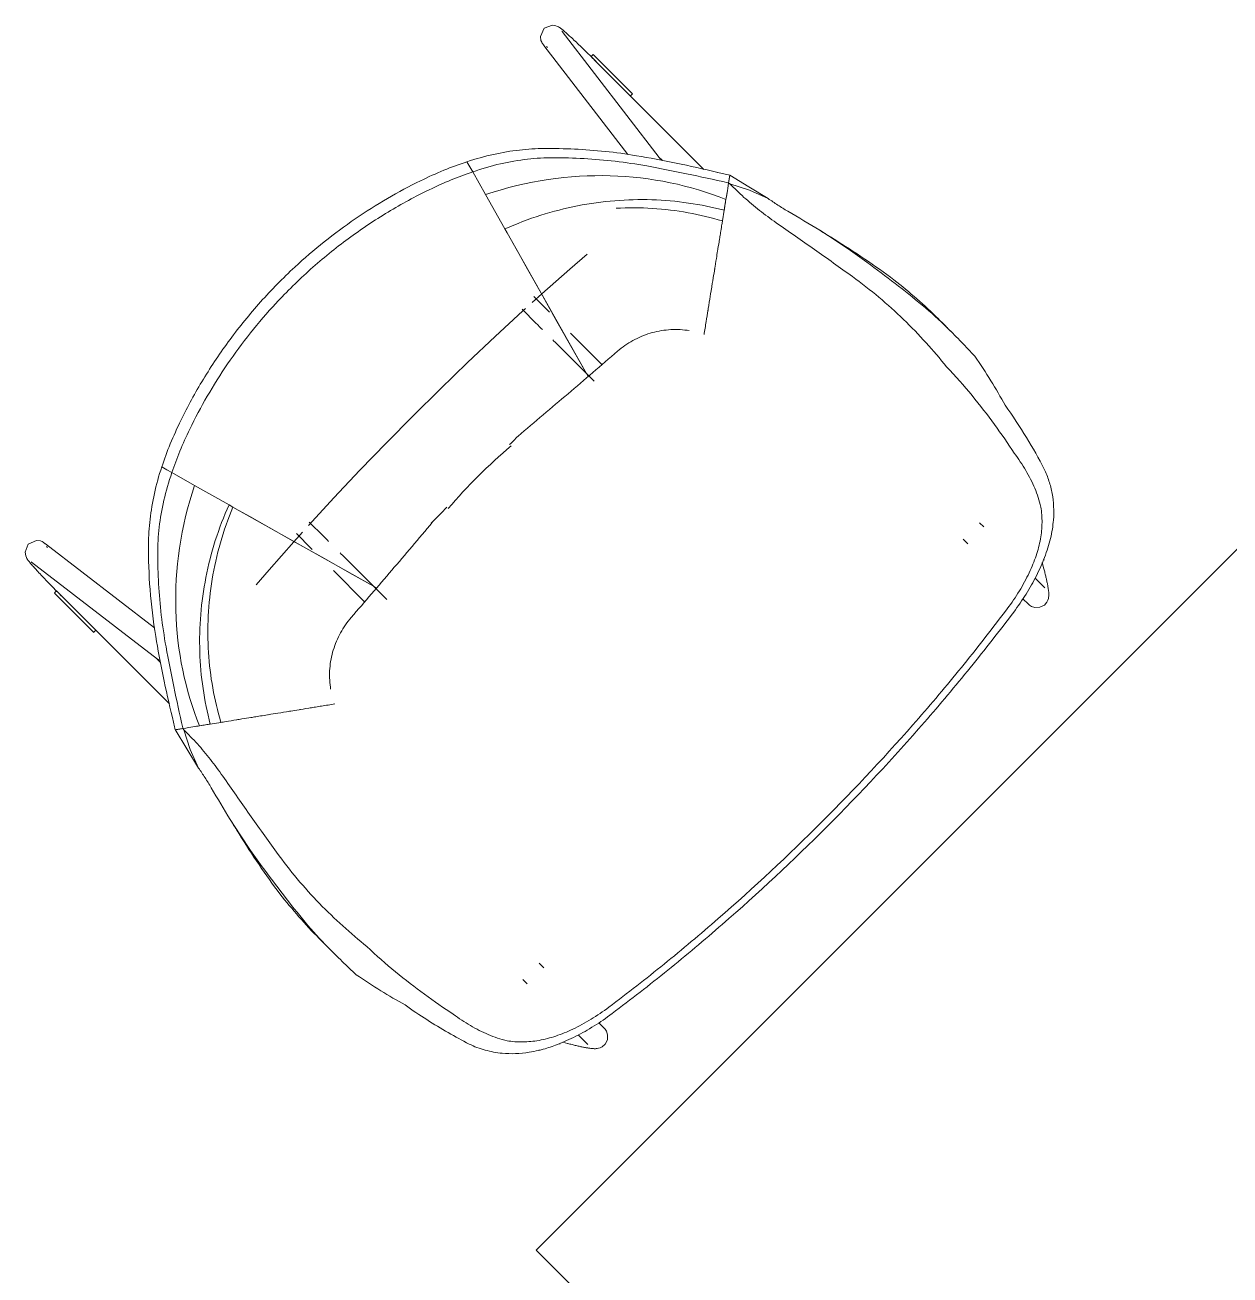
# Model space of a CAD drawing. Header units: millimetres. Extents: x 155927 to 317870, y -36033 to 97293.
# Drawn here: x 192176 to 193011, y 25931 to 26797 of the extents above; entities that cross this region are included whole.
import ezdxf

# ---------------------------------------------------------------- set-up
doc = ezdxf.new("R2010")
doc.units = ezdxf.units.MM
doc.header["$MEASUREMENT"] = 0
doc.layers.add('I-FURN', color=8, linetype='CONTINUOUS', lineweight=9)

msp = doc.modelspace()

# ---------------------------------------------------------------- linework, layer by layer
at = {"layer": 'I-FURN'}
for p, q in [((192535.45, 26795.31), (192532.81, 26789.49)), ((192535.45, 26795.31), (192541.11, 26797.4)), ((192541.11, 26797.4), (192543.62, 26796.94)), ((192543.62, 26796.94), (192544.77, 26796.45)), ((192544.77, 26796.45), (192545.47, 26796.05)), ((192545.47, 26796.05), (192546, 26795.71)), ((192546, 26795.71), (192546.47, 26795.38)), ((192546.47, 26795.38), (192546.91, 26795.06)), ((192546.91, 26795.06), (192547.35, 26794.71)), ((192547.35, 26794.71), (192547.81, 26794.35)), ((192532.81, 26789.49), (192533.22, 26786.75)), ((192533.22, 26786.75), (192533.72, 26785.53)), ((192547.76, 26793.17), (192547.8, 26793.11)), ((192547.8, 26793.11), (192547.91, 26792.95)), ((192547.81, 26794.35), (192548.29, 26793.96)), ((192547.91, 26792.95), (192547.95, 26792.9)), ((192615.17, 26705.65), (192547.95, 26792.9)), ((192548.29, 26793.96), (192548.78, 26793.54)), ((192548.78, 26793.54), (192549.31, 26793.09)), ((192549.31, 26793.09), (192549.86, 26792.61)), ((192549.86, 26792.61), (192550.44, 26792.11)), ((192550.44, 26792.11), (192551.05, 26791.57)), ((192551.05, 26791.57), (192551.69, 26791)), ((192551.69, 26791), (192552.35, 26790.4)), ((192552.35, 26790.4), (192553.04, 26789.77)), ((192553.04, 26789.77), (192553.76, 26789.11)), ((192553.76, 26789.11), (192554.5, 26788.42)), ((192554.5, 26788.42), (192555.27, 26787.71)), ((192555.27, 26787.71), (192556.07, 26786.97)), ((192556.07, 26786.97), (192556.88, 26786.2)), ((192556.88, 26786.2), (192557.72, 26785.41)), ((192533.72, 26785.53), (192534.12, 26784.8)), ((192534.12, 26784.8), (192534.47, 26784.26)), ((192534.47, 26784.26), (192534.79, 26783.79)), ((192534.79, 26783.79), (192535.12, 26783.34)), ((192535.12, 26783.34), (192535.28, 26783.14)), ((192535.28, 26783.14), (192593.44, 26707.63)), ((192537.1, 26782.41), (192537.26, 26782.3)), ((192537.26, 26782.3), (192537.48, 26782.12)), ((192537.48, 26782.12), (192537.77, 26781.89)), ((192557.72, 26785.41), (192558.58, 26784.6)), ((192558.58, 26784.6), (192559.46, 26783.76)), ((192559.46, 26783.76), (192560.35, 26782.9)), ((192560.35, 26782.9), (192561.26, 26782.03)), ((192561.26, 26782.03), (192562.19, 26781.13)), ((192562.19, 26781.13), (192563.13, 26780.22)), ((192563.13, 26780.22), (192564.09, 26779.29)), ((192564.09, 26779.29), (192565.05, 26778.35)), ((192565.05, 26778.35), (192566.03, 26777.4)), ((192566.03, 26777.4), (192567.01, 26776.43)), ((192567.01, 26776.43), (192568, 26775.46)), ((192567.92, 26775.56), (192569.28, 26776.92)), ((192572.19, 26771.29), (192567.92, 26775.56)), ((192568, 26775.46), (192568.99, 26774.48)), ((192568.99, 26774.48), (192569.99, 26773.49)), ((192596.59, 26749.71), (192569.33, 26776.97)), ((192569.99, 26773.49), (192570.99, 26772.5)), ((192570.99, 26772.5), (192571.99, 26771.5)), ((192571.99, 26771.5), (192572.21, 26771.28)), ((192646.17, 26697.32), (192572.21, 26771.28)), ((192596.54, 26749.66), (192595.18, 26748.3)), ((192481.92, 26702.6), (192483.89, 26699.1)), ((192481.92, 26702.6), (192483.89, 26699.1)), ((192614.74, 26706.12), (192617.4, 26703.46)), ((192615.17, 26705.65), (192615.95, 26704.47)), ((192483.89, 26699.1), (192485.87, 26695.59)), ((192483.89, 26699.1), (192485.87, 26695.59)), ((192494.73, 26679.87), (192485.87, 26695.59)), ((192485.87, 26695.59), (192494.73, 26679.87)), ((192664.15, 26693.31), (192663.28, 26687.94)), ((192663.28, 26687.96), (192664.14, 26693.3)), ((192663.29, 26688), (192664.14, 26693.3)), ((192677.36, 26685.24), (192664.05, 26693.36)), ((192662.4, 26682.54), (192661.42, 26676.5)), ((192662.8, 26688.06), (192663.28, 26687.96)), ((192664.19, 26687.36), (192663.28, 26687.94)), ((192664.19, 26687.36), (192677.7, 26682.83)), ((192690.66, 26677.1), (192677.36, 26685.24)), ((192677.7, 26682.83), (192690.66, 26677.1)), ((192508.18, 26655.99), (192494.73, 26679.87)), ((192494.73, 26679.87), (192508.18, 26655.99)), ((192661.42, 26676.5), (192660.72, 26672.18)), ((192660.2, 26668.94), (192659, 26661.55)), ((192660.72, 26672.18), (192660.2, 26668.94)), ((192509.71, 26653.28), (192508.18, 26655.99)), ((192508.18, 26655.99), (192509.71, 26653.28)), ((192509.71, 26653.28), (192565.81, 26553.7)), ((192511.78, 26649.61), (192509.71, 26653.28)), ((192516.59, 26641.07), (192511.78, 26649.61)), ((192726.45, 26655.1), (192737.06, 26648.26)), ((192737.06, 26648.26), (192747.73, 26641.09)), ((192523.88, 26628.12), (192516.59, 26641.07)), ((192747.73, 26641.09), (192759.04, 26632.92)), ((192565.26, 26638.64), (192553.19, 26628.22)), ((192533.29, 26611.43), (192523.88, 26628.12)), ((192553.19, 26628.22), (192533.81, 26611.06)), ((192533.81, 26611.06), (192527.09, 26605.02)), ((192538.45, 26598.99), (192528.16, 26609.27)), ((192544.31, 26591.86), (192533.29, 26611.43)), ((192501.37, 26581.4), (192520.61, 26599.14)), ((192520.11, 26600.36), (192529.96, 26590.5)), ((192520.61, 26599.14), (192522.57, 26600.92)), ((192538.45, 26598.99), (192539.13, 26598.31)), ((192530.56, 26589.9), (192529.96, 26590.5)), ((192531.26, 26589.2), (192530.56, 26589.9)), ((192531.97, 26588.49), (192531.26, 26589.2)), ((192532.7, 26587.76), (192531.97, 26588.49)), ((192533.45, 26587.02), (192532.7, 26587.76)), ((192534.2, 26586.26), (192533.45, 26587.02)), ((192556.39, 26570.43), (192544.31, 26591.86)), ((192817.14, 26585.18), (192811.2, 26591.13)), ((192482.27, 26563.36), (192501.37, 26581.4)), ((192542.23, 26578.24), (192541.41, 26579.06)), ((192543.05, 26577.42), (192542.23, 26578.24)), ((192575.46, 26561.97), (192553.78, 26583.66)), ((192635.97, 26585.53), (192634.48, 26585.74)), ((192543.05, 26577.42), (192570.08, 26550.38)), ((192565.81, 26553.7), (192556.39, 26570.43)), ((192463.32, 26545.05), (192482.27, 26563.36)), ((192444.56, 26526.49), (192463.32, 26545.05)), ((192426.02, 26507.71), (192444.56, 26526.49)), ((192407.74, 26488.74), (192426.02, 26507.71)), ((192273.84, 26489.05), (192270.34, 26491.02)), ((192273.84, 26489.05), (192270.34, 26491.02)), ((192277.36, 26487.07), (192273.84, 26489.05)), ((192277.36, 26487.07), (192273.84, 26489.05)), ((192277.36, 26487.07), (192293.07, 26478.22)), ((192293.07, 26478.22), (192277.36, 26487.07)), ((192389.73, 26469.62), (192407.74, 26488.74)), ((192293.07, 26478.22), (192316.95, 26464.76)), ((192316.95, 26464.76), (192293.07, 26478.22)), ((192372.02, 26450.38), (192389.73, 26469.62)), ((192316.95, 26464.76), (192319.66, 26463.24)), ((192319.66, 26463.24), (192316.95, 26464.76)), ((192419.24, 26407.13), (192319.66, 26463.24)), ((192319.66, 26463.24), (192323.34, 26461.16)), ((192323.34, 26461.16), (192331.87, 26456.36)), ((192331.87, 26456.36), (192344.82, 26449.06)), ((192344.82, 26449.06), (192361.51, 26439.66)), ((192382.44, 26442.98), (192372.59, 26452.84)), ((192457.1, 26452.12), (192457.89, 26452.41)), ((192840.17, 26449.41), (192837.28, 26452.3)), ((192177.63, 26437.5), (192183.45, 26440.14)), ((192183.45, 26440.14), (192186.2, 26439.72)), ((192186.2, 26439.72), (192187.42, 26439.22)), ((192361.51, 26439.66), (192381.08, 26428.63)), ((192361.88, 26439.14), (192367.93, 26445.85)), ((192363.67, 26444.78), (192373.95, 26434.5)), ((192382.44, 26442.98), (192383.12, 26442.3)), ((192383.12, 26442.3), (192383.82, 26441.6)), ((192383.82, 26441.6), (192384.54, 26440.89)), ((192384.54, 26440.89), (192385.27, 26440.16)), ((192385.27, 26440.16), (192386.01, 26439.41)), ((193024.83, 26443.09), (192529.86, 25948.11)), ((192825.97, 26440.99), (192829.21, 26437.75)), ((192177.63, 26437.5), (192175.54, 26431.83)), ((192175.54, 26431.83), (192176, 26429.32)), ((192187.42, 26439.22), (192188.14, 26438.82)), ((192188.14, 26438.82), (192188.69, 26438.48)), ((192188.69, 26438.48), (192189.16, 26438.15)), ((192189.16, 26438.15), (192189.6, 26437.82)), ((192189.6, 26437.82), (192189.8, 26437.67)), ((192265.41, 26379.43), (192189.8, 26437.67)), ((192190.53, 26435.84), (192190.65, 26435.69)), ((192190.65, 26435.69), (192190.82, 26435.46)), ((192190.82, 26435.46), (192191.05, 26435.17)), ((192344.73, 26419.76), (192361.88, 26439.14)), ((192374.56, 26433.9), (192373.95, 26434.5)), ((192393.98, 26431.44), (192394.8, 26430.62)), ((192176, 26429.32), (192176.5, 26428.18)), ((192176.5, 26428.18), (192176.89, 26427.48)), ((192176.89, 26427.48), (192177.23, 26426.94)), ((192177.23, 26426.94), (192177.56, 26426.48)), ((192177.56, 26426.48), (192177.89, 26426.03)), ((192177.89, 26426.03), (192178.23, 26425.59)), ((192178.23, 26425.59), (192178.6, 26425.13)), ((192178.6, 26425.13), (192178.99, 26424.66)), ((192178.99, 26424.66), (192179.4, 26424.16)), ((192179.4, 26424.16), (192179.85, 26423.63)), ((192179.78, 26425.19), (192179.84, 26425.14)), ((192179.84, 26425.14), (192179.99, 26425.03)), ((192179.85, 26423.63), (192180.33, 26423.08)), ((192179.99, 26425.03), (192180.04, 26424.99)), ((192180.04, 26424.99), (192267.3, 26357.78)), ((192180.33, 26423.08), (192180.84, 26422.5)), ((192180.84, 26422.5), (192181.38, 26421.89)), ((192381.08, 26428.63), (192402.51, 26416.55)), ((192394.8, 26430.62), (192395.53, 26429.9)), ((192426.35, 26399.08), (192395.53, 26429.9)), ((192881.59, 26421.29), (192880.68, 26424.7)), ((192882.16, 26426.62), (192881.66, 26426.49)), ((192181.38, 26421.89), (192181.95, 26421.26)), ((192181.95, 26421.26), (192182.55, 26420.59)), ((192182.55, 26420.59), (192183.18, 26419.9)), ((192183.18, 26419.9), (192183.83, 26419.18)), ((192183.83, 26419.18), (192184.52, 26418.44)), ((192184.52, 26418.44), (192185.24, 26417.67)), ((192185.24, 26417.67), (192185.98, 26416.88)), ((192185.98, 26416.88), (192186.74, 26416.06)), ((192186.74, 26416.06), (192187.53, 26415.22)), ((192187.53, 26415.22), (192188.35, 26414.37)), ((192188.35, 26414.37), (192189.18, 26413.49)), ((192189.18, 26413.49), (192190.04, 26412.59)), ((192335.67, 26409.27), (192344.73, 26419.76)), ((192389.29, 26419.17), (192410.85, 26397.6)), ((192402.51, 26416.55), (192419.24, 26407.13)), ((192882.37, 26407.22), (192875.67, 26413.92)), ((192881.64, 26421.1), (192881.59, 26421.29)), ((192881.83, 26420.38), (192881.64, 26421.1)), ((192882.02, 26419.65), (192881.83, 26420.38)), ((192882.21, 26418.93), (192882.02, 26419.65)), ((192882.39, 26418.22), (192882.21, 26418.93)), ((192882.57, 26417.5), (192882.39, 26418.22)), ((192882.74, 26416.79), (192882.57, 26417.5)), ((192882.91, 26416.09), (192882.74, 26416.79)), ((192883.08, 26415.39), (192882.91, 26416.09)), ((192883.24, 26414.7), (192883.08, 26415.39)), ((192883.4, 26414.02), (192883.24, 26414.7)), ((192883.55, 26413.35), (192883.4, 26414.02)), ((192190.04, 26412.59), (192190.92, 26411.68)), ((192190.92, 26411.68), (192191.81, 26410.75)), ((192191.81, 26410.75), (192192.72, 26409.81)), ((192192.72, 26409.81), (192193.65, 26408.86)), ((192193.65, 26408.86), (192194.59, 26407.89)), ((192194.59, 26407.89), (192195.54, 26406.92)), ((192195.54, 26406.92), (192196.51, 26405.93)), ((192196.02, 26403.66), (192197.38, 26405.03)), ((192196.51, 26405.93), (192197.48, 26404.95)), ((192197.38, 26405.03), (192201.66, 26400.76)), ((192197.48, 26404.95), (192198.46, 26403.95)), ((192883.69, 26412.69), (192883.55, 26413.35)), ((192883.83, 26412.04), (192883.69, 26412.69)), ((192883.97, 26411.4), (192883.83, 26412.04)), ((192884.1, 26410.77), (192883.97, 26411.4)), ((192884.22, 26410.16), (192884.1, 26410.77)), ((192884.34, 26409.56), (192884.22, 26410.16)), ((192884.45, 26408.97), (192884.34, 26409.56)), ((192884.55, 26408.4), (192884.45, 26408.97)), ((192884.65, 26407.84), (192884.55, 26408.4)), ((192884.74, 26407.3), (192884.65, 26407.84)), ((192884.82, 26406.78), (192884.74, 26407.3)), ((192884.9, 26406.26), (192884.82, 26406.78)), ((192884.97, 26405.76), (192884.9, 26406.26)), ((192885.03, 26405.28), (192884.97, 26405.76)), ((192885.09, 26404.8), (192885.03, 26405.28)), ((192885.14, 26404.34), (192885.09, 26404.8)), ((192195.97, 26403.61), (192223.23, 26376.35)), ((192198.46, 26403.95), (192199.45, 26402.95)), ((192199.45, 26402.95), (192200.45, 26401.96)), ((192200.45, 26401.96), (192201.44, 26400.96)), ((192201.44, 26400.96), (192201.67, 26400.73)), ((192201.67, 26400.73), (192275.62, 26326.78)), ((192867.27, 26399.69), (192871.05, 26395.91)), ((192882.14, 26395.28), (192883.84, 26397.2)), ((192883.84, 26397.2), (192884.61, 26398.73)), ((192884.61, 26398.73), (192884.95, 26399.84)), ((192884.95, 26399.84), (192885.12, 26400.68)), ((192885.12, 26400.68), (192885.2, 26401.36)), ((192885.18, 26403.88), (192885.14, 26404.34)), ((192885.21, 26403.41), (192885.18, 26403.88)), ((192885.2, 26401.36), (192885.23, 26401.94)), ((192885.23, 26402.95), (192885.21, 26403.41)), ((192885.24, 26402.46), (192885.23, 26402.95)), ((192885.23, 26401.94), (192885.24, 26402.46)), ((192871.75, 26395.28), (192871.05, 26395.91)), ((192873.18, 26394.35), (192871.75, 26395.28)), ((192875.61, 26393.53), (192873.18, 26394.35)), ((192879.06, 26393.7), (192875.61, 26393.53)), ((192879.06, 26393.7), (192882.14, 26395.28)), ((192224.65, 26377.77), (192223.28, 26376.4)), ((192269.49, 26355.54), (192267.26, 26357.77)), ((192267.3, 26357.78), (192268.47, 26356.99)), ((192387.21, 26338.46), (192387.41, 26336.98)), ((192285.01, 26309.67), (192279.63, 26308.8)), ((192279.65, 26308.8), (192284.98, 26309.66)), ((192280.23, 26308.89), (192284.95, 26309.66)), ((192284.98, 26309.66), (192284.89, 26310.15)), ((192285.59, 26308.75), (192285.01, 26309.67)), ((192296.44, 26311.52), (192290.41, 26310.54)), ((192300.76, 26312.22), (192296.44, 26311.52)), ((192304, 26312.74), (192300.76, 26312.22)), ((192311.39, 26313.94), (192304, 26312.74)), ((192279.59, 26308.89), (192287.71, 26295.59)), ((192290.12, 26295.24), (192285.59, 26308.75)), ((192287.71, 26295.59), (192295.84, 26282.29)), ((192295.84, 26282.29), (192290.12, 26295.24)), ((192324.69, 26235.88), (192317.85, 26246.49)), ((192331.86, 26225.22), (192324.69, 26235.88)), ((192340.02, 26213.9), (192331.86, 26225.22)), ((192381.82, 26161.75), (192387.76, 26155.8)), ((192535.19, 26143.73), (192531.95, 26146.97)), ((192520.64, 26135.66), (192523.62, 26132.68)), ((192577.04, 26101.89), (192573.25, 26105.68)), ((192577.66, 26101.19), (192577.04, 26101.89)), ((192559.03, 26097.27), (192565.72, 26090.58)), ((192578.6, 26099.77), (192577.66, 26101.19)), ((192579.24, 26093.88), (192577.66, 26090.8)), ((192579.41, 26097.34), (192578.6, 26099.77)), ((192579.24, 26093.88), (192579.41, 26097.34)), ((192546.45, 26091.28), (192546.32, 26090.78)), ((192548.25, 26092.27), (192551.65, 26091.35)), ((192551.84, 26091.3), (192551.65, 26091.35)), ((192552.57, 26091.11), (192551.84, 26091.3)), ((192553.29, 26090.92), (192552.57, 26091.11)), ((192554.01, 26090.74), (192553.29, 26090.92)), ((192554.73, 26090.55), (192554.01, 26090.74)), ((192555.44, 26090.38), (192554.73, 26090.55)), ((192556.15, 26090.2), (192555.44, 26090.38)), ((192556.86, 26090.03), (192556.15, 26090.2)), ((192557.55, 26089.87), (192556.86, 26090.03)), ((192558.24, 26089.7), (192557.55, 26089.87)), ((192558.92, 26089.55), (192558.24, 26089.7)), ((192559.6, 26089.4), (192558.92, 26089.55)), ((192560.26, 26089.25), (192559.6, 26089.4)), ((192560.91, 26089.11), (192560.26, 26089.25)), ((192561.55, 26088.98), (192560.91, 26089.11)), ((192562.17, 26088.85), (192561.55, 26088.98)), ((192562.79, 26088.72), (192562.17, 26088.85)), ((192563.39, 26088.61), (192562.79, 26088.72)), ((192563.97, 26088.5), (192563.39, 26088.61)), ((192564.54, 26088.39), (192563.97, 26088.5)), ((192565.1, 26088.3), (192564.54, 26088.39)), ((192565.64, 26088.2), (192565.1, 26088.3)), ((192566.17, 26088.12), (192565.64, 26088.2)), ((192566.68, 26088.04), (192566.17, 26088.12)), ((192567.18, 26087.97), (192566.68, 26088.04)), ((192567.66, 26087.91), (192567.18, 26087.97)), ((192568.14, 26087.86), (192567.66, 26087.91)), ((192568.61, 26087.81), (192568.14, 26087.86)), ((192569.07, 26087.77), (192568.61, 26087.81)), ((192569.53, 26087.74), (192569.07, 26087.77)), ((192570, 26087.72), (192569.53, 26087.74)), ((192570.48, 26087.71), (192570, 26087.72)), ((192571, 26087.71), (192570.48, 26087.71)), ((192571.58, 26087.75), (192571, 26087.71)), ((192572.26, 26087.83), (192571.58, 26087.75)), ((192573.1, 26087.99), (192572.26, 26087.83)), ((192574.22, 26088.34), (192573.1, 26087.99)), ((192575.74, 26089.1), (192574.22, 26088.34)), ((192577.66, 26090.8), (192575.74, 26089.1)), ((192529.86, 25948.11), (193024.83, 25453.14))]:
    msp.add_line(p, q, dxfattribs=at)
msp.add_arc((192754.97, 26217.98), 376.15, 130.12594, 139.52933, dxfattribs=at)
for centre, major_axis, ratio, start_param, end_param in [((192623.93, 27194.3), (411.51, -411.51), 0.743145, 5.413461, 5.430001), ((189955.6, 22128.78), (-3756.55, -3756.55), 0.981627, 3.381927, 3.386869), ((191009.95, 22372.35), (4235.43, -4235.43), 0.743145, 1.876602, 1.878583), ((191778.65, 26349.01), (411.51, -411.51), 0.743145, 0.853184, 0.869724), ((196844.16, 29017.34), (-3756.55, -3756.55), 0.981627, 6.037909, 6.042851), ((196600.6, 27962.99), (4235.43, -4235.43), 0.743145, 4.404602, 4.406583)]:
    msp.add_ellipse(centre, major_axis=major_axis, ratio=ratio, start_param=start_param, end_param=end_param, dxfattribs=at)
for points in [[(192535.45, 26711.77), (192529.83, 26711.74), (192518.35, 26711.02), (192500.37, 26708.08), (192488.12, 26704.65), (192481.92, 26702.6)], [(192599.5, 26706.81), (192592.19, 26708.01), (192577.7, 26709.97), (192556.39, 26711.57), (192542.39, 26711.84), (192535.45, 26711.77)], [(192449.64, 26689.39), (192455.06, 26692.03), (192465.87, 26696.9), (192476.6, 26700.86), (192481.92, 26702.6)], [(192485.87, 26695.59), (192492.34, 26697.82), (192505.13, 26701.56), (192523.91, 26704.72), (192535.92, 26705.43), (192541.8, 26705.42)], [(192541.8, 26705.42), (192548.82, 26705.43), (192562.98, 26705.03), (192584.56, 26703.15), (192599.24, 26700.97), (192606.65, 26699.66)], [(192655.69, 26695.17), (192645.91, 26697.59), (192626.72, 26701.9), (192608.4, 26705.3), (192599.5, 26706.81)], [(192606.65, 26699.66), (192615.62, 26697.95), (192634, 26694.36), (192653.1, 26690.26), (192662.8, 26688.06)], [(192485.87, 26695.59), (192480.91, 26693.93), (192470.91, 26690.19), (192460.84, 26685.67), (192455.8, 26683.23)], [(192661.42, 26676.5), (192636.83, 26686.31), (192582.36, 26697.87), (192523.43, 26689.45), (192494.73, 26679.87)], [(192663.29, 26687.99), (192663.52, 26689.42), (192663.8, 26691.19), (192664.14, 26693.3)], [(192663.28, 26687.94), (192662.84, 26685.24), (192662.47, 26682.94), (192662.16, 26681.03)], [(192696.3, 26660.32), (192692.3, 26663.09), (192684.56, 26668.82), (192673.74, 26677.86), (192667.25, 26684.16), (192664.19, 26687.36)], [(192660.2, 26668.94), (192644.02, 26673.22), (192610.33, 26678.18), (192558.32, 26674), (192524.45, 26663.28), (192508.18, 26655.99)], [(192661.42, 26676.5), (192661.16, 26674.88), (192660.93, 26673.44), (192660.72, 26672.18)], [(192662.16, 26681.02), (192661.85, 26679.12), (192661.6, 26677.61), (192661.42, 26676.5)], [(192690.66, 26677.1), (192692.85, 26675.57), (192697.31, 26672.58), (192701.94, 26669.72), (192704.3, 26668.32)], [(192660.72, 26672.18), (192660.52, 26670.92), (192660.35, 26669.84), (192660.2, 26668.94)], [(192749.08, 26622.96), (192740.35, 26629.28), (192722.82, 26641.82), (192705.16, 26654.19), (192696.3, 26660.32)], [(192777.9, 26620.65), (192771.34, 26625.65), (192757.77, 26635.28), (192743.54, 26644.45), (192736.33, 26648.98)], [(192655.65, 26640.86), (192655.37, 26639.13), (192655.08, 26637.33), (192654.77, 26635.45)], [(192656.66, 26647.08), (192656.33, 26645.04), (192655.97, 26642.82), (192655.59, 26640.46)], [(192654.77, 26635.43), (192654.39, 26633.09), (192653.99, 26630.63), (192653.58, 26628.08)], [(192759.04, 26632.92), (192765.66, 26628.01), (192778.79, 26618.24), (192797.76, 26603.28), (192809.47, 26592.81), (192814.99, 26587.33)], [(192652.61, 26622.12), (192652.19, 26619.48), (192651.75, 26616.75), (192651.3, 26613.99)], [(192653.68, 26628.7), (192653.34, 26626.57), (192652.98, 26624.36), (192652.61, 26622.1)], [(192814.4, 26560.49), (192809.86, 26566.11), (192800.31, 26577.19), (192784.76, 26593.42), (192767.73, 26608.82), (192755.44, 26618.37), (192749.08, 26622.96)], [(192651.44, 26614.85), (192651.04, 26612.39), (192650.63, 26609.89), (192650.22, 26607.34)], [(192808.67, 26593.65), (192803.87, 26598.42), (192793.92, 26607.66), (192783.33, 26616.39), (192777.9, 26620.65)], [(192650.22, 26607.3), (192649.76, 26604.49), (192649.3, 26601.65), (192648.83, 26598.73)], [(192649.01, 26599.83), (192648.58, 26597.19), (192648.14, 26594.48), (192647.7, 26591.76)], [(192647.7, 26591.8), (192647.22, 26588.81), (192646.73, 26585.79), (192646.23, 26582.73)], [(192814.96, 26587.35), (192812.87, 26589.45), (192810.78, 26591.55), (192808.67, 26593.65)], [(192814.99, 26587.33), (192818.27, 26584.07), (192824.74, 26577.55), (192830.97, 26571.02), (192834.01, 26567.75)], [(192634.48, 26585.74), (192630.19, 26586.33), (192621.48, 26586.58), (192608.69, 26584.13), (192596.69, 26579.06), (192589.54, 26574.08), (192586.26, 26571.25)], [(192586.26, 26571.25), (192574.89, 26561.44), (192552.03, 26541.82), (192528.92, 26522.16), (192517.3, 26512.32)], [(192834.01, 26567.75), (192837.87, 26562.13), (192845.22, 26550.84), (192851.82, 26539.49), (192854.92, 26533.81)], [(192861.28, 26500.57), (192857.01, 26507.13), (192847.81, 26520.35), (192832.38, 26540.63), (192820.6, 26553.9), (192814.4, 26560.49)], [(192854.92, 26533.81), (192860.24, 26526.33), (192870.09, 26511.45), (192878.33, 26496.82), (192882.02, 26489.59)], [(192270.34, 26491.02), (192272.08, 26496.35), (192276.05, 26507.07), (192280.91, 26517.89), (192283.55, 26523.3)], [(192289.71, 26517.14), (192287.27, 26512.1), (192282.75, 26502.03), (192279.02, 26492.04), (192277.36, 26487.07)], [(192517.3, 26512.32), (192515.36, 26510.37), (192513.41, 26508.43), (192511.47, 26506.48)], [(192879.7, 26463.24), (192878.63, 26467.66), (192875.85, 26476.31), (192869.47, 26488.67), (192864.21, 26496.65), (192861.28, 26500.57)], [(192270.34, 26491.02), (192268.29, 26484.83), (192264.86, 26472.57), (192261.93, 26454.59), (192261.2, 26443.11), (192261.17, 26437.49)], [(192267.53, 26431.14), (192267.51, 26437.03), (192268.22, 26449.03), (192271.38, 26467.81), (192275.12, 26480.6), (192277.36, 26487.07)], [(192293.07, 26478.22), (192283.49, 26449.51), (192275.08, 26390.58), (192286.64, 26336.11), (192296.44, 26311.52)], [(192316.95, 26464.76), (192309.66, 26448.49), (192298.94, 26414.62), (192294.76, 26362.62), (192299.72, 26328.92), (192304, 26312.74)], [(192319.66, 26463.24), (192312.91, 26446.93), (192303.33, 26413.2), (192300.82, 26362.12), (192306.72, 26329.49), (192311.39, 26313.94)], [(192468.03, 26463.04), (192464.38, 26459.4), (192460.74, 26455.76), (192457.1, 26452.12)], [(192871.67, 26417.69), (192873.55, 26421.64), (192876.73, 26429.46), (192879.76, 26441.13), (192880.86, 26452.49), (192880.31, 26459.7), (192879.7, 26463.24)], [(192457.89, 26452.41), (192448.51, 26441.34), (192429.76, 26419.31), (192411.04, 26397.52), (192401.7, 26386.68)], [(192261.17, 26437.49), (192261.05, 26427.15), (192261.75, 26406.13), (192264.35, 26384.45), (192266.13, 26373.45)], [(192273.29, 26366.29), (192271.97, 26373.69), (192269.79, 26388.36), (192267.91, 26409.98), (192267.51, 26424.13), (192267.53, 26431.14)], [(192882.29, 26428.31), (192880.64, 26424.06), (192876.86, 26415.58), (192869.66, 26402.8), (192863.97, 26394.52), (192860.9, 26390.42)], [(192856.4, 26392.64), (192859.46, 26396.73), (192865.06, 26404.99), (192869.64, 26413.43), (192871.67, 26417.69)], [(192401.7, 26386.68), (192398.86, 26383.39), (192393.88, 26376.23), (192388.81, 26364.24), (192386.36, 26351.44), (192386.61, 26342.75), (192387.21, 26338.46)], [(192266.13, 26373.45), (192267.66, 26364.49), (192271.07, 26346.12), (192275.37, 26326.98), (192277.78, 26317.26)], [(192284.89, 26310.15), (192282.69, 26319.83), (192278.59, 26338.92), (192274.99, 26357.31), (192273.29, 26366.29)], [(192344.87, 26319.36), (192341.57, 26318.83), (192338.39, 26318.31), (192335.45, 26317.84)], [(192344.24, 26319.26), (192346.38, 26319.61), (192348.58, 26319.96), (192350.84, 26320.33)], [(192358.96, 26321.65), (192356.18, 26321.2), (192353.47, 26320.76), (192350.83, 26320.33)], [(192390.22, 26326.71), (192387.15, 26326.21), (192384.13, 26325.72), (192381.14, 26325.24)], [(192284.95, 26309.66), (192283.66, 26309.45), (192282.03, 26309.19), (192280.22, 26308.89)], [(192285.01, 26309.67), (192287.71, 26310.1), (192290.01, 26310.48), (192291.91, 26310.79)], [(192291.92, 26310.79), (192293.82, 26311.1), (192295.33, 26311.34), (192296.44, 26311.52)], [(192296.44, 26311.52), (192298.06, 26311.78), (192299.5, 26312.01), (192300.76, 26312.22)], [(192300.76, 26312.22), (192302.02, 26312.42), (192303.1, 26312.6), (192304, 26312.74)], [(192322.39, 26315.72), (192319.48, 26315.25), (192314.6, 26314.46), (192312.09, 26314.05), (192311.39, 26313.94)], [(192322.18, 26315.69), (192323.33, 26315.88), (192324.56, 26316.07), (192325.86, 26316.28)], [(192332.48, 26317.36), (192330.12, 26316.97), (192327.97, 26316.63), (192325.94, 26316.3)], [(192332.08, 26317.29), (192333.18, 26317.47), (192334.3, 26317.65), (192335.46, 26317.84)], [(192312.62, 26276.64), (192309.85, 26280.64), (192304.12, 26288.38), (192295.08, 26299.2), (192288.78, 26305.69), (192285.59, 26308.75)], [(192295.84, 26282.29), (192297.37, 26280.1), (192300.37, 26275.63), (192303.23, 26271), (192304.62, 26268.64)], [(192349.98, 26223.86), (192343.67, 26232.59), (192331.12, 26250.12), (192318.76, 26267.78), (192312.62, 26276.64)], [(192323.96, 26236.61), (192328.49, 26229.4), (192337.66, 26215.18), (192347.29, 26201.6), (192352.3, 26195.04)], [(192412.45, 26158.55), (192406.83, 26163.08), (192395.75, 26172.63), (192379.52, 26188.18), (192364.12, 26205.22), (192354.57, 26217.5), (192349.98, 26223.86)], [(192385.61, 26157.96), (192380.13, 26163.47), (192369.66, 26175.19), (192354.71, 26194.16), (192344.94, 26207.28), (192340.02, 26213.9)], [(192352.3, 26195.04), (192356.56, 26189.61), (192365.28, 26179.03), (192374.53, 26169.07), (192379.3, 26164.27)], [(192379.3, 26164.27), (192381.39, 26162.17), (192383.49, 26160.07), (192385.6, 26157.98)], [(192405.19, 26138.93), (192401.92, 26141.98), (192395.4, 26148.2), (192388.88, 26154.67), (192385.61, 26157.96)], [(192472.38, 26111.66), (192465.81, 26115.94), (192452.59, 26125.14), (192432.31, 26140.56), (192419.04, 26152.34), (192412.45, 26158.55)], [(192405.19, 26138.93), (192410.83, 26135.07), (192422.13, 26127.71), (192433.46, 26121.12), (192439.13, 26118.02)], [(192439.13, 26118.02), (192444.09, 26114.43), (192454, 26107.63), (192468.94, 26098.77), (192478.59, 26093.42), (192483.36, 26090.92)], [(192509.7, 26093.25), (192505.26, 26094.32), (192496.58, 26097.12), (192484.26, 26103.48), (192476.29, 26108.74), (192472.38, 26111.66)], [(192544.63, 26090.66), (192548.88, 26092.3), (192557.36, 26096.08), (192570.14, 26103.28), (192578.42, 26108.97), (192582.52, 26112.05)], [(192580.3, 26116.54), (192576.21, 26113.48), (192567.95, 26107.88), (192559.51, 26103.3), (192555.25, 26101.27)], [(192555.25, 26101.27), (192551.3, 26099.4), (192543.49, 26096.21), (192531.81, 26093.18), (192520.46, 26092.08), (192513.24, 26092.63), (192509.7, 26093.25)]]:
    msp.add_open_spline(points, degree=3, dxfattribs=at)
for points, knots in [([(192283.55, 26523.3), (192288.27, 26532.94), (192298.7, 26551.96), (192317.2, 26579.6), (192338.46, 26605.75), (192366.93, 26634.76), (192396.86, 26658.61), (192426.68, 26677.43), (192441.93, 26685.62), (192449.64, 26689.39)], [-1, -1, -1, -1, -0.861111, -0.722222, -0.583333, -0.444444, -0.222222, -0.111111, 0, 0, 0, 0]), ([(192455.8, 26683.23), (192446.14, 26678.54), (192427.08, 26668.16), (192399.39, 26649.71), (192373.21, 26628.46), (192344.19, 26599.99), (192320.36, 26570.02), (192301.61, 26540.14), (192293.46, 26524.87), (192289.71, 26517.14)], [-1, -1, -1, -1, -0.861111, -0.722222, -0.583333, -0.444444, -0.222222, -0.111111, 0, 0, 0, 0]), ([(192659, 26661.55), (192643.46, 26666.22), (192618.99, 26670.65), (192593.71, 26670.82), (192585.25, 26670.39)], [0, 0, 0, 0, 0.3333333, 0.5000122, 0.5000122, 0.5000122, 0.5000122]), ([(192659, 26661.55), (192658.92, 26661.03), (192658.65, 26659.36), (192658, 26655.35), (192657.46, 26652.01), (192657.22, 26650.55)], [-1, -1, -1, -1, -0.8928571, -0.7857143, -0.7142857, -0.7142857, -0.7142857, -0.7142857]), ([(192657.25, 26650.76), (192657.14, 26650.05), (192656.95, 26648.86), (192656.74, 26647.58), (192656.66, 26647.09)], [-0.71428571, -0.71428571, -0.71428571, -0.71428571, -0.67857143, -0.65678994, -0.65678994, -0.65678994, -0.65678994]), ([(192882.02, 26489.59), (192883.32, 26486.87), (192885.53, 26481.34), (192888.48, 26469.75), (192889.16, 26456.43), (192886.74, 26441.42), (192883.99, 26432.72), (192882.29, 26428.31)], [-1, -1, -1, -1, -0.85, -0.7, -0.4, -0.2, 0, 0, 0, 0]), ([(192580.3, 26116.54), (192593.2, 26126.24), (192618.72, 26146.15), (192668.71, 26188.12), (192728.76, 26244.18), (192784.82, 26304.23), (192826.79, 26354.21), (192846.7, 26379.74), (192856.4, 26392.64)], [-1, -1, -1, -1, -0.875, -0.75, -0.5, -0.25, -0.125, 0, 0, 0, 0]), ([(192860.9, 26390.42), (192851.11, 26377.41), (192831.03, 26351.68), (192788.71, 26301.3), (192732.19, 26240.75), (192671.64, 26184.23), (192621.25, 26141.91), (192595.53, 26121.83), (192582.52, 26112.05)], [-1, -1, -1, -1, -0.875, -0.75, -0.5, -0.25, -0.125, 0, 0, 0, 0]), ([(192358.09, 26321.5), (192358.69, 26321.6), (192361.11, 26322), (192363.65, 26322.41), (192365.58, 26322.72), (192365.63, 26322.73)], [0.71428571, 0.71428571, 0.71428571, 0.71428571, 0.73214286, 0.78571429, 0.78716796, 0.78716796, 0.78716796, 0.78716796]), ([(192374.21, 26324.12), (192371.6, 26323.69), (192368.73, 26323.23), (192365.92, 26322.77), (192365.64, 26322.73)], [-0.85714286, -0.85714286, -0.85714286, -0.85714286, -0.78571429, -0.77790979, -0.77790979, -0.77790979, -0.77790979]), ([(192373.1, 26323.94), (192374.39, 26324.15), (192377.04, 26324.58), (192379.76, 26325.01), (192381.16, 26325.24)], [0.85714286, 0.85714286, 0.85714286, 0.85714286, 0.89285714, 0.93070121, 0.93070121, 0.93070121, 0.93070121]), ([(192483.36, 26090.92), (192486.97, 26089.19), (192494.41, 26086.41), (192508.22, 26083.83), (192520.78, 26084.3), (192529.38, 26086.02), (192531.54, 26086.54)], [0, 0, 0, 0, 0.2, 0.4, 0.7, 0.8, 0.8, 0.8, 0.8]), ([(192531.8, 26086.6), (192532.8, 26086.84), (192537.04, 26087.95), (192541.32, 26089.38), (192544.63, 26090.66)], [0.8040142, 0.8040142, 0.8040142, 0.8040142, 0.85, 1, 1, 1, 1])]:
    msp.add_open_spline(points, degree=3, knots=knots, dxfattribs=at)

doc.saveas('drawing.dxf')
